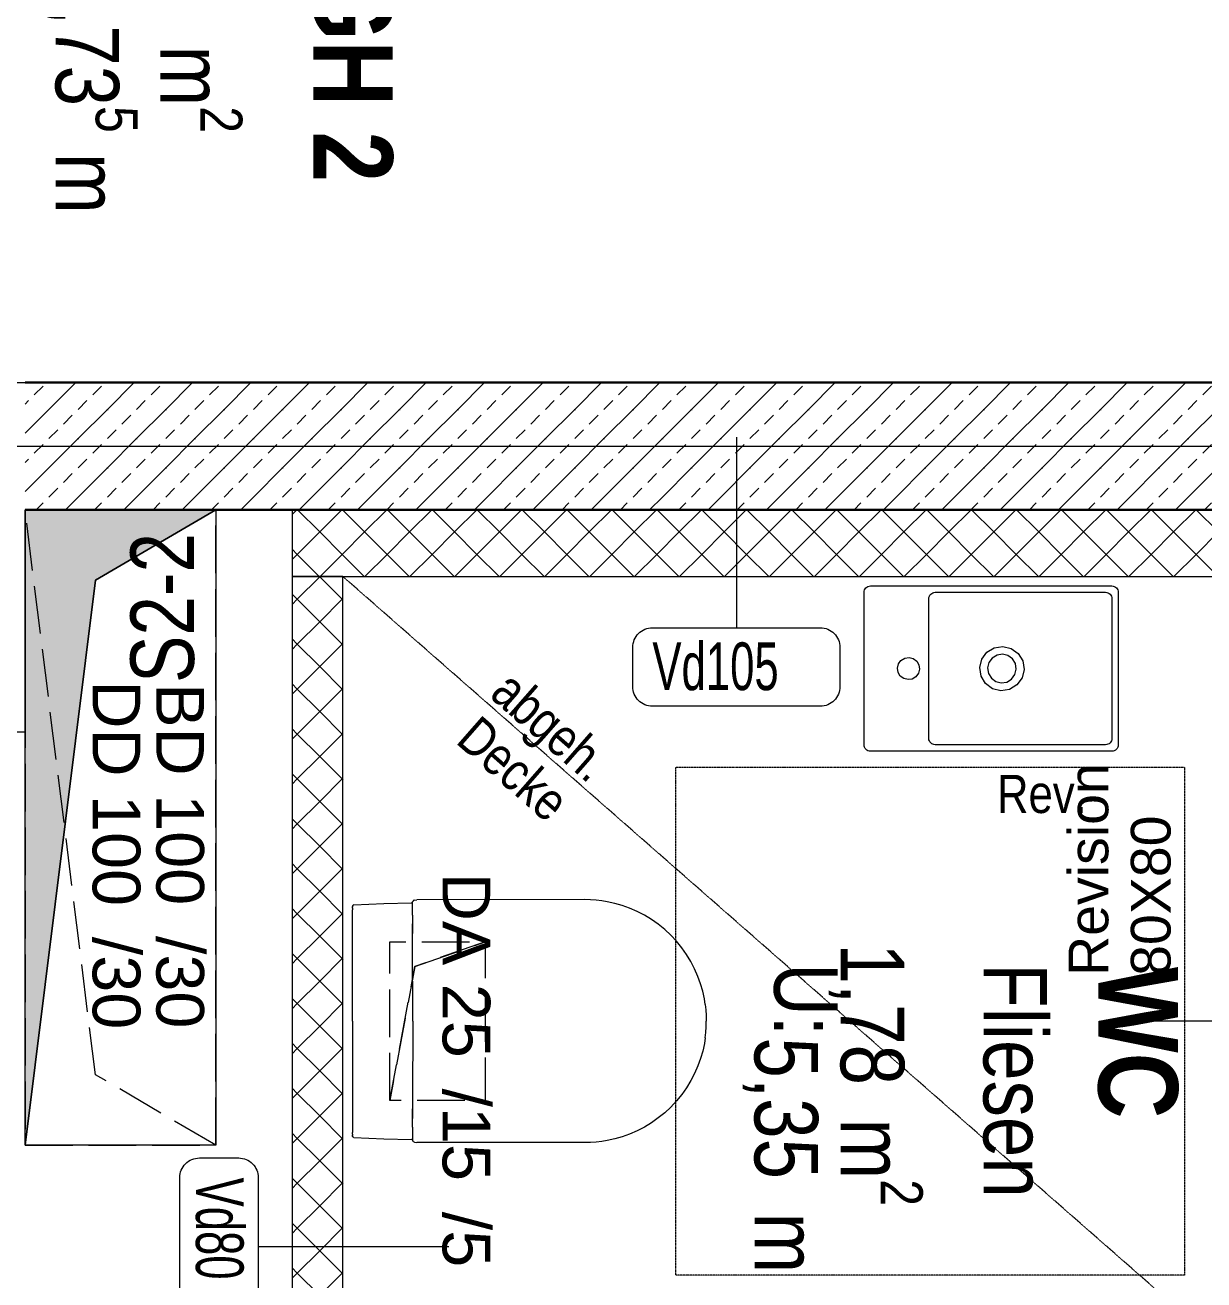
# Model space of a CAD drawing. Header units: metres. Extents: x -16782 to 57285, y -22997 to 18599.
# Drawn here: x 21634 to 23488, y -152 to 1823 of the extents above; entities that cross this region are included whole.
import ezdxf
from ezdxf.enums import TextEntityAlignment as Align

# ---------------------------------------------------------------- set-up
doc = ezdxf.new("R2010")
doc.units = ezdxf.units.M
doc.header["$MEASUREMENT"] = 0
doc.linetypes.add('Strichlinie eng', pattern=[0.1, 0.075, -0.025])
for name, color, linetype in [('11__100 Achsraster', 7, 'Continuous'), ('120 Wand Innen tragend', 7, 'Continuous'), ('130 Wand Innen', 7, 'Continuous'), ('220 Bodenaufbau', 7, 'Continuous'), ('230 Decke abgehaengt', 7, 'Continuous'), ('540 Sanitaereinrichtung', 7, 'Continuous'), ('720 HT Installation', 7, 'Continuous'), ('721  Revisionstür', 7, 'Continuous'), ('721  Revisionstür Text', 7, 'Continuous'), ('810 Raumstempel', 7, 'Continuous'), ('870 Deckendurchbruchsymbol', 7, 'Continuous'), ('930 Beschriftung Allgemein', 7, 'Continuous'), ('936 Beschriftung Aufbauten', 7, 'Continuous'), ('Neubau_130 Wand Innen', 7, 'Continuous')]:
    doc.layers.add(name, color=color, linetype=linetype)
doc.styles.add('ERSTELLTER_STIL_1', font='ARIALN.TTF')
doc.styles.add('ERSTELLTER_STIL_2', font='arial.ttf')
doc.styles.add('ERSTELLTER_STIL_3', font='ARIALNB.TTF')
doc.styles.add('ERSTELLTER_STIL_4', font='arialbd.ttf')
doc.styles.add('ERSTELLTER_STIL_7', font='ARIALN.TTF', dxfattribs={"width": 0.8})
doc.styles.add('ERSTELLTER_STIL_9', font='arial.ttf', dxfattribs={"width": 0.8})
doc.linetypes.add('Grenze Bezirk', pattern='A,0,[2,22HAUS116_408 STG1 _ 1.Stock_IndexB_2026-08-161.Shx,S=0.001587,R=0,X=0,Y=0],-0.25,0', length=0.25)

# ---------------------------------------------------------------- blocks, each defined once
blk = doc.blocks.new('Decke_4_1', base_point=(15.3798, 15.651))
at = {"layer": '220 Bodenaufbau', "color": 7, "linetype": 'Continuous', "lineweight": 13, "flags": 128}
blk.add_lwpolyline([(15.3798, 15.651), (10.06, 15.651), (10.06, 12.8333), (15.68, 12.8333), (15.68, 12.9333), (17.44, 12.9333), (17.44, 13.0333), (20.24, 13.0333), (20.24, 12.8833), (21.32, 12.8833), (21.32, 13.0333), (21.52, 13.0333), (21.52, 13.591), (21.52, 15.651), (19.6998, 15.651), (19.6998, 14.431), (19.6998, 14.241), (15.3798, 14.241), (15.3798, 14.431)], close=True, dxfattribs=at)
blk = doc.blocks.new('Villeroy_Boch-Subway_Washdown_WC-3D')
at = {"layer": '540 Sanitaereinrichtung', "color": 7, "linetype": 'Continuous', "lineweight": 13}
for p, q in [((0.1556, 0.5535), (0.1438, 0.5509)), ((0.1644, 0.5549), (0.1556, 0.5535)), ((0.1644, 0.5549), (0.1732, 0.5559)), ((0.1645, 0.5549), (0.1644, 0.5549)), ((0.1645, 0.5549), (0.1644, 0.5549)), ((0.1644, 0.5549), (0.1645, 0.5549)), ((0.1644, 0.5549), (0.1645, 0.5549)), ((0.1732, 0.5559), (0.1729, 0.5559)), ((0.1732, 0.5559), (0.1821, 0.5566)), ((0.1821, 0.5566), (0.1909, 0.5566)), ((0.1996, 0.5566), (0.1909, 0.5566)), ((0.2085, 0.5559), (0.1996, 0.5566)), ((0.2173, 0.5549), (0.2085, 0.5559)), ((0.2085, 0.5559), (0.2088, 0.5559)), ((0.2172, 0.5549), (0.2173, 0.5549)), ((0.2172, 0.5549), (0.2173, 0.5549)), ((0.2173, 0.5549), (0.2172, 0.5549)), ((0.2173, 0.5549), (0.2172, 0.5549)), ((0.2173, 0.5549), (0.2261, 0.5535)), ((0.2261, 0.5535), (0.2379, 0.5509)), ((0.1087, 0.5382), (0.0972, 0.5322)), ((0.1205, 0.5433), (0.1087, 0.5382)), ((0.1321, 0.5475), (0.1205, 0.5433)), ((0.1438, 0.5509), (0.1321, 0.5475)), ((0.2379, 0.5509), (0.2497, 0.5475)), ((0.2497, 0.5475), (0.2612, 0.5433)), ((0.2612, 0.5433), (0.273, 0.5382)), ((0.273, 0.5382), (0.2845, 0.5322)), ((0.0754, 0.5179), (0.0652, 0.5097)), ((0.0861, 0.5255), (0.0754, 0.5179)), ((0.0972, 0.5322), (0.0861, 0.5255)), ((0.2845, 0.5322), (0.2957, 0.5255)), ((0.2957, 0.5255), (0.3063, 0.5179)), ((0.3063, 0.5179), (0.3165, 0.5097)), ((0.0557, 0.5008), (0.0467, 0.4912)), ((0.0652, 0.5097), (0.0557, 0.5008)), ((0.3165, 0.5097), (0.3261, 0.5008)), ((0.3261, 0.5008), (0.335, 0.4912)), ((0.0385, 0.481), (0.0309, 0.4704)), ((0.0467, 0.4912), (0.0385, 0.481)), ((0.335, 0.4912), (0.3433, 0.481)), ((0.3433, 0.481), (0.3508, 0.4704)), ((0.0242, 0.4592), (0.0182, 0.4477)), ((0.0309, 0.4704), (0.0242, 0.4592)), ((0.3508, 0.4704), (0.3575, 0.4592)), ((0.3575, 0.4592), (0.3635, 0.4477)), ((0.0131, 0.4359), (0.0089, 0.4244)), ((0.0182, 0.4477), (0.0131, 0.4359)), ((0.3635, 0.4477), (0.3686, 0.4359)), ((0.3686, 0.4359), (0.3728, 0.4244)), ((0.0089, 0.4244), (0.0055, 0.4126)), ((0.3728, 0.4244), (0.3762, 0.4126)), ((0.0029, 0.4008), (0.0015, 0.392)), ((0.0055, 0.4126), (0.0029, 0.4008)), ((0.3762, 0.4126), (0.3788, 0.4008)), ((0.3788, 0.4008), (0.3802, 0.392)), ((0.0005, 0.3832), (-0.0001, 0.3743)), ((0.0015, 0.392), (0.0005, 0.3832)), ((0.3802, 0.392), (0.3812, 0.3832)), ((0.3812, 0.3832), (0.3819, 0.3743)), ((-0.0001, 0.3743), (-0.0003, 0.3656)), ((-0.0003, 0.3656), (-0.0001, 0.1012)), ((0.3821, 0.3656), (0.3818, 0.1012)), ((0.3819, 0.3743), (0.3821, 0.3656)), ((0.0002, 0.0976), (-0.0001, 0.1012)), ((0.3815, 0.0976), (0.3818, 0.1012)), ((0.0002, 0.0976), (0.0009, 0.096)), ((0.0009, 0.096), (0.0012, 0.0956)), ((0.0012, 0.0956), (0.0021, 0.0951)), ((0.0021, 0.0951), (0.003, 0.0945)), ((0.0044, 0.0943), (0.003, 0.0945)), ((0.0242, 0.0941), (0.0044, 0.0943)), ((0.0044, 0.0942), (0.0044, 0.0929)), ((0.0058, 0.0491), (0.0044, 0.0929)), ((0.0242, 0.0941), (0.0365, 0.0941)), ((0.0242, 0.0941), (0.0376, 0.0941)), ((0.0365, 0.0941), (0.0527, 0.0941)), ((0.0365, 0.0941), (0.0376, 0.0941)), ((0.0527, 0.0941), (0.0376, 0.0941)), ((0.0643, 0.0943), (0.0527, 0.0941)), ((0.0527, 0.0941), (0.0527, 0.0941)), ((0.1065, 0.0942), (0.0643, 0.0943)), ((0.1486, 0.0949), (0.1065, 0.0942)), ((0.1909, 0.0949), (0.1486, 0.0949)), ((0.1909, 0.0949), (0.2331, 0.0949)), ((0.2331, 0.0949), (0.2752, 0.0942)), ((0.2752, 0.0942), (0.3174, 0.0943)), ((0.3174, 0.0943), (0.329, 0.0941)), ((0.329, 0.0941), (0.3442, 0.0941)), ((0.3291, 0.0941), (0.329, 0.0941)), ((0.3453, 0.0941), (0.329, 0.0941)), ((0.3575, 0.0941), (0.3442, 0.0941)), ((0.3453, 0.0941), (0.3442, 0.0941)), ((0.3575, 0.0941), (0.3453, 0.0941)), ((0.3575, 0.0941), (0.3773, 0.0943)), ((0.3759, 0.0491), (0.3773, 0.0929)), ((0.3773, 0.0943), (0.3787, 0.0945)), ((0.3773, 0.0942), (0.3773, 0.0929)), ((0.3796, 0.0951), (0.3787, 0.0945)), ((0.3805, 0.0956), (0.3796, 0.0951)), ((0.3808, 0.096), (0.3805, 0.0956)), ((0.3815, 0.0976), (0.3808, 0.096)), ((0.0077, 0.0022), (0.0058, 0.0491)), ((0.374, 0.0022), (0.3759, 0.0491)), ((0.0077, 0.0022), (0.0082, 0.0008)), ((0.0082, 0.0008), (0.0093, -0.0002)), ((0.3735, 0.0008), (0.3724, -0.0002)), ((0.374, 0.0022), (0.3735, 0.0008)), ((0.0093, -0.0002), (0.0098, -0.0002)), ((0.0105, -0.0002), (0.0098, -0.0002)), ((0.0105, -0.0002), (0.0115, -0.0002)), ((0.0128, -0.0002), (0.0115, -0.0002)), ((0.0128, -0.0002), (0.0142, -0.0002)), ((0.0142, -0.0002), (0.0157, -0.0002)), ((0.1909, -0.0002), (0.0157, -0.0002)), ((0.1909, -0.0002), (0.366, -0.0002)), ((0.3675, -0.0002), (0.366, -0.0002)), ((0.3689, -0.0002), (0.3675, -0.0002)), ((0.3689, -0.0002), (0.3702, -0.0002)), ((0.3712, -0.0002), (0.3702, -0.0002)), ((0.3712, -0.0002), (0.372, -0.0002)), ((0.3724, -0.0002), (0.372, -0.0002))]:
    blk.add_line(p, q, dxfattribs=at)
blk = doc.blocks.new('STGH 2_015_10_1', base_point=(18.1985, 13.4666))
at = {"layer": '810 Raumstempel', "color": 7, "lineweight": 13, "char_height": 0.1, "attachment_point": 1, "rotation": 270, "style": 'ERSTELLTER_STIL_1'}
for s, insert in [('\\A1;{\\pql;\\pt0,0.05;\\fArial Narrow|b0|i0|c0|p0;\\W1.000000;13,05\\fArial Narrow|b0|i0|c0|p0;\\W1.000000;\\A1{\\H.66x;\\S^  ;}\\fArial Narrow|b0|i0|c0|p0;\\W1.000000; m\\fArial Narrow|b0|i0|c0|p0;\\W1.000000;\\A1{\\H.66x;\\S2^  ;}}', (17.9818, 13.9032)), ('\\A1;{\\pql;\\pt0,0.05;\\fArial Narrow|b0|i0|c0|p0;\\W1.000000;22,73\\fArial Narrow|b0|i0|c0|p0;\\W1.000000;\\A1{\\H.66x;\\S5^  ;}\\fArial Narrow|b0|i0|c0|p0;\\W1.000000; m\\fArial Narrow|b0|i0|c0|p0;\\W1.000000;\\A1{\\H.66x;\\S^  ;}}', (17.8171, 13.7552))]:
    blk.add_mtext(s, dxfattribs=dict(at, insert=insert))
at = {"layer": '810 Raumstempel', "color": 7, "lineweight": 13}
for tag, height, style, p in [('DUMMY_891', 0.1, 'ERSTELLTER_STIL_1', (18.0127, 13.9032)), ('perimeterCode', 0.1, 'ERSTELLTER_STIL_1', (17.848, 13.8719)), ('ROOM_NAME', 0.125, 'ERSTELLTER_STIL_3', (18.2185, 13.8662)), ('DUMMY_890', 0.125, 'ERSTELLTER_STIL_3', (18.2185, 13.3805))]:
    blk.add_attdef(tag, text='', height=height, rotation=270, dxfattribs=dict(at, style=style)).set_placement(p, align=Align.TOP_LEFT)
blk = doc.blocks.new('Decke_9_1', base_point=(9.73, 15.651))
at = {"layer": '220 Bodenaufbau', "color": 7, "linetype": 'Continuous', "lineweight": 13, "flags": 128}
blk.add_lwpolyline([(9.73, 15.651), (9.09, 15.651), (9.09, 12.7733), (9.09, 9.392), (10.06, 9.392), (10.06, -0.12), (24.87, -0.12), (24.87, 9.1929), (26.44, 9.1929), (26.44, 13.0333), (23.6, 13.0333), (23.6, 13.591), (21.7, 13.591), (21.7, 12.8333), (17.64, 12.8333), (17.64, 12.4833), (16.64, 12.4833), (16.64, 12.8333), (13.9801, 12.8333), (13.9801, 15.651)], close=True, dxfattribs=at)
blk = doc.blocks.new('WC_022_51_1', base_point=(18.9739, 12.1736))
at = {"layer": '810 Raumstempel', "color": 7, "lineweight": 13, "char_height": 0.1, "attachment_point": 1, "rotation": 270, "style": 'ERSTELLTER_STIL_1'}
for s, insert in [('\\A1;{\\pql;\\pt0,0.05;\\fArial Narrow|b0|i0|c0|p0;\\W1.000000;1,78\\fArial Narrow|b0|i0|c0|p0;\\W1.000000;\\A1{\\H.66x;\\S^  ;}\\fArial Narrow|b0|i0|c0|p0;\\W1.000000; m\\fArial Narrow|b0|i0|c0|p0;\\W1.000000;\\A1{\\H.66x;\\S2^  ;}}', (19.0524, 12.1507)), ('\\A1;{\\pql;\\pt0,0.05;\\fArial Narrow|b0|i0|c0|p0;\\W1.000000;5,35\\fArial Narrow|b0|i0|c0|p0;\\W1.000000;\\A1{\\H.66x;\\S^  ;}\\fArial Narrow|b0|i0|c0|p0;\\W1.000000; m\\fArial Narrow|b0|i0|c0|p0;\\W1.000000;\\A1{\\H.66x;\\S^  ;}}', (18.8877, 12.0027))]:
    blk.add_mtext(s, dxfattribs=dict(at, insert=insert))
at = {"layer": '810 Raumstempel', "color": 7, "lineweight": 13}
for tag, height, style, p in [('DUMMY_892', 0.1, 'ERSTELLTER_STIL_1', (19.0832, 12.1507)), ('DUMMY_891', 0.1, 'ERSTELLTER_STIL_1', (19.248, 12.1507)), ('perimeterCode', 0.1, 'ERSTELLTER_STIL_1', (18.9185, 12.1194)), ('stFloorCovering', 0.1, 'ERSTELLTER_STIL_1', (19.248, 12.1194)), ('ROOM_NAME', 0.125, 'ERSTELLTER_STIL_3', (19.4538, 12.1137)), ('DUMMY_890', 0.125, 'ERSTELLTER_STIL_3', (19.4538, 11.9097))]:
    blk.add_attdef(tag, text='', height=height, rotation=270, dxfattribs=dict(at, style=style)).set_placement(p, align=Align.TOP_LEFT)
blk = doc.blocks.new('Wand_133_1', base_point=(19.565, 12.8333))
at = {"layer": '130 Wand Innen', "linetype": 'Continuous', "lineweight": 13, "true_color": 0xa7a7a7}
h = blk.add_hatch(dxfattribs=at)
h.set_pattern_fill('GIPSKARTONWAND_0001', color=253, style=0, pattern_type=2)
h.set_pattern_definition([(224.99986, (0, 0), (-0.03535525, 0.03535543), [0.05, 0]), (314.99986, (0, 0), (0.03535543, 0.03535525), [0.05, 0])])
h.paths.add_polyline_path([(19.565, 12.8333), (18.06, 12.8333), (18.06, 12.7283), (19.565, 12.7283)])
at = {"layer": '130 Wand Innen', "color": 7, "linetype": 'Continuous', "lineweight": 13, "flags": 128}
for points in [[(19.565, 12.8333), (18.06, 12.8333)], [(18.06, 12.8333), (18.06, 12.7283)], [(18.06, 12.7283), (19.565, 12.7283)]]:
    blk.add_lwpolyline(points, dxfattribs=at)
blk = doc.blocks.new('Standard-Rastermarker')
at = {"layer": '11__100 Achsraster', "color": 8, "linetype": 'Grenze Bezirk', "lineweight": 5}
blk.add_line((1, 0), (28.1323, 0), dxfattribs=at)
at = {"layer": '11__100 Achsraster', "color": 8, "lineweight": 5, "style": 'ERSTELLTER_STIL_4'}
blk.add_attdef('AC_MarkerText_1', text='', height=0.2, rotation=270, dxfattribs=at).set_placement((29.5281, -0.0457), align=Align.TOP_CENTER)
blk = doc.blocks.new('T Marker 21_21')
at = {"layer": 'Neubau_130 Wand Innen', "color": 7, "linetype": 'Continuous', "lineweight": 13}
blk.add_line((0, 0.35), (0, -0.28), dxfattribs=at)
at = {"layer": 'Neubau_130 Wand Innen', "color": 7, "lineweight": 13, "style": 'ERSTELLTER_STIL_1'}
for tag, p in [('gs_width_select_pref_50_0', (-0.0029, 0.023)), ('gs_width_select_pref_50_1', (0.13, 0.023))]:
    blk.add_attdef(tag, text='', height=0.075, rotation=90, dxfattribs=at).set_placement(p, align=Align.BOTTOM_LEFT)
blk = doc.blocks.new('Wand_162_1', base_point=(19.565, 13.0333))
at = {"layer": 'Neubau_130 Wand Innen', "color": 7, "lineweight": 13}
ref = blk.add_blockref('T Marker 21_21', (19.695, 12.0283), dxfattribs=dict(at, rotation=270))
ref.add_attrib('gs_width_select_pref_50', 'DL80', dxfattribs={"color": 7, "lineweight": 13, "height": 0.075, "rotation": 360, "style": 'ERSTELLTER_STIL_1'}).set_placement((19.695, 12.0542), align=Align.BOTTOM_LEFT)
ref.add_attrib('gs_width_select_pref_50_1', 'DL210', dxfattribs={"color": 7, "lineweight": 13, "height": 0.075, "rotation": 360, "style": 'ERSTELLTER_STIL_1'}).set_placement((19.695, 11.9212), align=Align.BOTTOM_LEFT)
blk = doc.blocks.new('Bodendurchbruch Symbol 27[241]_1', base_point=(18.2141, 11.9033))
at = {"layer": '870 Deckendurchbruchsymbol', "color": 12, "linetype": 'Strichlinie eng', "lineweight": 13, "true_color": 0xd40000, "flags": 128}
for points in [[(18.2532, 12.1141), (18.3641, 12.1533), (18.3641, 11.9033), (18.2141, 11.9033)], [(18.2141, 11.9033), (18.2141, 12.1533), (18.3641, 12.1533), (18.2532, 12.1141)]]:
    blk.add_lwpolyline(points, close=True, dxfattribs=at)
at = {"layer": '870 Deckendurchbruchsymbol', "color": 12, "lineweight": 13, "true_color": 0xcc0000, "insert": (18.2751, 11.9418), "char_height": 0.075, "attachment_point": 8, "rotation": 270, "style": 'ERSTELLTER_STIL_2'}
blk.add_mtext('\\A1;{\\pqc;\\pt0;\\fArial|b0|i0|c0|p0;\\W1.000000;DA 25\\fArial|b0|i0|c0|p0;\\W1.000000;\\A1{\\H.66x;\\S^  ;}\\fArial|b0|i0|c0|p0;\\W1.000000; /15\\fArial|b0|i0|c0|p0;\\W1.000000;\\A1{\\H.66x;\\S^  ;}\\fArial|b0|i0|c0|p0;\\W1.000000; /5\\fArial|b0|i0|c0|p0;\\W1.000000;\\A1{\\H.66x;\\S^  ;}}', dxfattribs=at)
blk = doc.blocks.new('Wand_223_1', base_point=(18.06, 11.3733))
at = {"layer": 'Neubau_130 Wand Innen', "linetype": 'Continuous', "lineweight": 13, "true_color": 0xa7a7a7}
h = blk.add_hatch(dxfattribs=at)
h.set_pattern_fill('GIPSKARTONWAND_0001', color=253, style=0, pattern_type=2)
h.set_pattern_definition([(315, (0, 0), (0.03535533, 0.03535535), [0.05, 0]), (45, (0, 0), (-0.03535535, 0.03535533), [0.05, 0])])
h.paths.add_polyline_path([(18.14, 11.4783), (18.14, 12.7283), (18.06, 12.7283), (18.06, 11.4783)])
at = {"layer": 'Neubau_130 Wand Innen', "color": 7, "linetype": 'Continuous', "lineweight": 13, "flags": 128}
for points in [[(18.14, 12.7283), (18.06, 12.7283)], [(18.06, 12.7283), (18.06, 11.4783)], [(18.14, 11.4783), (18.14, 12.7283)]]:
    blk.add_lwpolyline(points, dxfattribs=at)
blk = doc.blocks.new('Wand_252_1', base_point=(19.67, 13.0333))
at = {"layer": '120 Wand Innen tragend', "linetype": 'Continuous', "lineweight": 0, "true_color": 0x000000}
h = blk.add_hatch(dxfattribs=at)
h.set_pattern_fill('BETON__BEWEHRT_SN46_0001', color=18, style=0, pattern_type=2)
h.set_pattern_definition([(45, (0, 0), (-0.04596194, 0.04596194), [0.0195, -0.013]), (45, (-0.02298, 0.02298), (-0.04596194, 0.04596194), [0.065, 0])])
h.paths.add_polyline_path([(17.64, 12.8333), (19.67, 12.8333), (19.67, 13.0333), (17.64, 13.0333)])
at = {"layer": '120 Wand Innen tragend', "color": 7, "linetype": 'Continuous', "lineweight": 30, "flags": 128}
for points in [[(19.67, 13.0333), (17.64, 13.0333)], [(17.64, 12.8333), (19.67, 12.8333)]]:
    blk.add_lwpolyline(points, dxfattribs=at)
blk = doc.blocks.new('Morph_2_1')
at = {"layer": '540 Sanitaereinrichtung', "color": 7, "linetype": 'Continuous', "lineweight": 13, "flags": 128}
for points in [[(18.9629, 12.7103), (18.9645, 12.7116), (18.9662, 12.7125), (18.9681, 12.7131), (18.97, 12.7133), (19.35, 12.7133), (19.352, 12.7131), (19.3538, 12.7125), (19.3556, 12.7116), (19.3571, 12.7103), (19.3583, 12.7088), (19.3592, 12.7071), (19.3598, 12.7052), (19.36, 12.7033), (19.36, 12.4633), (19.3598, 12.4613), (19.3592, 12.4594), (19.3583, 12.4577), (19.3571, 12.4562), (19.3556, 12.455), (19.3538, 12.454), (19.352, 12.4535), (19.35, 12.4533), (18.97, 12.4533), (18.9681, 12.4535), (18.9662, 12.454), (18.9645, 12.455), (18.9629, 12.4562), (18.9617, 12.4577), (18.9608, 12.4594), (18.9602, 12.4613), (18.96, 12.4633), (18.96, 12.7033), (18.9602, 12.7052), (18.9608, 12.7071), (18.9617, 12.7088)], [(19.0637, 12.6988), (19.0649, 12.7003), (19.0665, 12.7016), (19.0682, 12.7025), (19.0701, 12.7031), (19.072, 12.7033), (19.34, 12.7033), (19.342, 12.7031), (19.3438, 12.7025), (19.3456, 12.7016), (19.3471, 12.7003), (19.3483, 12.6988), (19.3492, 12.6971), (19.3498, 12.6952), (19.35, 12.6933), (19.35, 12.4733), (19.3498, 12.4713), (19.3492, 12.4694), (19.3483, 12.4677), (19.3471, 12.4662), (19.3456, 12.465), (19.3438, 12.464), (19.342, 12.4635), (19.34, 12.4633), (19.072, 12.4633), (19.0701, 12.4635), (19.0682, 12.464), (19.0665, 12.465), (19.0649, 12.4662), (19.0637, 12.4677), (19.0628, 12.4694), (19.0622, 12.4713), (19.062, 12.4733), (19.062, 12.6933), (19.0622, 12.6952), (19.0628, 12.6971)], [(19.0182, 12.5962), (19.024, 12.5997), (19.0308, 12.6007), (19.0374, 12.5991), (19.0429, 12.5951), (19.0464, 12.5893), (19.0475, 12.5825), (19.0459, 12.5759), (19.0418, 12.5704), (19.036, 12.5668), (19.0293, 12.5658), (19.0226, 12.5674), (19.0171, 12.5714), (19.0136, 12.5773), (19.0125, 12.584), (19.0141, 12.5906)], [(19.1533, 12.609), (19.165, 12.6161), (19.1785, 12.6182), (19.1918, 12.615), (19.2028, 12.6069), (19.2099, 12.5953), (19.212, 12.5818), (19.2087, 12.5685), (19.2007, 12.5575), (19.189, 12.5504), (19.1755, 12.5483), (19.1622, 12.5515), (19.1512, 12.5596), (19.1441, 12.5713), (19.142, 12.5848), (19.1453, 12.598)], [(19.1693, 12.6044), (19.1618, 12.5998), (19.1566, 12.5928), (19.1545, 12.5842), (19.1559, 12.5755), (19.1604, 12.568), (19.1675, 12.5629), (19.176, 12.5608), (19.1847, 12.5621), (19.1922, 12.5667), (19.1974, 12.5738), (19.1995, 12.5823), (19.1981, 12.591), (19.1936, 12.5985), (19.1865, 12.6037), (19.178, 12.6057)]]:
    blk.add_lwpolyline(points, close=True, dxfattribs=at)
blk = doc.blocks.new('Bodendurchbruch Symbol 27[252]_1', base_point=(17.64, 11.8333))
at = {"layer": '870 Deckendurchbruchsymbol', "linetype": 'Continuous', "lineweight": 13, "true_color": 0xd40000}
blk.add_hatch(color=12, dxfattribs=at).paths.add_polyline_path([(17.64, 11.8333), (17.7507, 12.7226), (17.94, 12.8333), (17.64, 12.8333)])
at = {"layer": '870 Deckendurchbruchsymbol', "color": 12, "linetype": 'Continuous', "lineweight": 13, "true_color": 0xd40000, "flags": 128}
for points in [[(17.7507, 12.7226), (17.94, 12.8333), (17.94, 11.8333), (17.64, 11.8333)], [(17.64, 11.8333), (17.64, 12.8333), (17.94, 12.8333), (17.7507, 12.7226)]]:
    blk.add_lwpolyline(points, close=True, dxfattribs=at)
at = {"layer": '870 Deckendurchbruchsymbol', "color": 7, "lineweight": 13, "insert": (17.8246, 12.2694), "char_height": 0.075, "attachment_point": 8, "rotation": 270, "style": 'ERSTELLTER_STIL_2'}
blk.add_mtext('\\A1;{\\pqc;\\pt0;\\fArial|b0|i0|c0|p0;\\W1.000000;BD 100\\fArial|b0|i0|c0|p0;\\W1.000000;\\A1{\\H.66x;\\S^  ;}\\fArial|b0|i0|c0|p0;\\W1.000000; /30\\fArial|b0|i0|c0|p0;\\W1.000000;\\A1{\\H.66x;\\S^  ;}\\fArial|b0|i0|c0|p0;\\W1.000000;\\fArial|b0|i0|c0|p0;\\W1.000000;\\A1{\\H.66x;\\S^  ;}}', dxfattribs=at)
blk = doc.blocks.new('Bodendurchbruch Symbol 27[255]_1', base_point=(17.64, 12.8333))
at = {"layer": '870 Deckendurchbruchsymbol', "color": 12, "linetype": 'Strichlinie eng', "lineweight": 13, "true_color": 0xd40000}
for p, q in [((17.7507, 11.9439), (17.64, 12.8333)), ((17.94, 11.8333), (17.7507, 11.9439))]:
    blk.add_line(p, q, dxfattribs=at)
at = {"layer": '870 Deckendurchbruchsymbol', "color": 12, "linetype": 'Strichlinie eng', "lineweight": 13, "true_color": 0xd40000, "flags": 128}
blk.add_lwpolyline([(17.64, 11.8333), (17.94, 11.8333), (17.94, 12.8333), (17.64, 12.8333)], close=True, dxfattribs=at)
at = {"layer": '870 Deckendurchbruchsymbol', "color": 7, "lineweight": 13, "insert": (17.7244, 12.2709), "char_height": 0.075, "attachment_point": 8, "rotation": 270, "style": 'ERSTELLTER_STIL_2'}
blk.add_mtext('\\A1;{\\pqc;\\pt0;\\fArial|b0|i0|c0|p0;\\W1.000000;DD 100\\fArial|b0|i0|c0|p0;\\W1.000000;\\A1{\\H.66x;\\S^  ;}\\fArial|b0|i0|c0|p0;\\W1.000000; /30\\fArial|b0|i0|c0|p0;\\W1.000000;\\A1{\\H.66x;\\S^  ;}\\fArial|b0|i0|c0|p0;\\W1.000000;\\fArial|b0|i0|c0|p0;\\W1.000000;\\A1{\\H.66x;\\S^  ;}}', dxfattribs=at)
blk = doc.blocks.new('Etikett_105_1', base_point=(18.307, 11.6732))
at = {"layer": '936 Beschriftung Aufbauten', "color": 7, "linetype": 'Continuous', "lineweight": 13}
blk.add_line((18.307, 11.6732), (18.007, 11.6732), dxfattribs=at)
at = {"layer": '936 Beschriftung Aufbauten', "color": 7, "linetype": 'Continuous', "lineweight": 13, "flags": 128}
blk.add_lwpolyline([(18.007, 11.5643, -0.414214), (17.9761, 11.5334), (17.9143, 11.5334, -0.414214), (17.8834, 11.5643), (17.8834, 11.7821, -0.414214), (17.9143, 11.813), (17.9761, 11.813, -0.414214), (18.007, 11.7821)], format="xyb", close=True, dxfattribs=at)
at = {"layer": '936 Beschriftung Aufbauten', "color": 7, "lineweight": 13, "insert": (17.9838, 11.7821), "char_height": 0.075, "attachment_point": 1, "rotation": 270, "style": 'ERSTELLTER_STIL_7'}
blk.add_mtext('\\A1;{\\pqj;\\pt0,1;\\fArial Narrow|b0|i0|c0|p0;\\W0.800000;Vd80 \\fArial Narrow|b0|i0|c0|p0;\\W0.800000;\\A1{\\H.66x;\\S^  ;}\\fArial Narrow|b0|i0|c0|p0;\\W0.800000;\\fArial Narrow|b0|i0|c0|p0;\\W0.800000;\\A1{\\H.66x;\\S^  ;}\\fArial Narrow|b0|i0|c0|p0;\\W0.800000;\\fArial Narrow|b0|i0|c0|p0;\\W0.800000;\\fArial Narrow|b0|i0|c0|p0;\\W0.800000;\\fArial Narrow|b0|i0|c0|p0;\\W0.800000;\\fArial Narrow|b0|i0|c0|p0;\\W0.800000;\\fArial Narrow|b0|i0|c0|p0;\\W0.800000;\\fArial Narrow|b0|i0|c0|p0;\\W0.800000;\\fArial Narrow|b0|i0|c0|p0;\\W0.800000;\\fArial Narrow|b0|i0|c0|p0;\\W0.800000;\\fArial Narrow|b0|i0|c0|p0;\\W0.800000;\\fArial Narrow|b0|i0|c0|p0;\\W0.800000;\\fArial Narrow|b0|i0|c0|p0;\\W0.800000;\\fArial Narrow|b0|i0|c0|p0;\\W0.800000;\\fArial Narrow|b0|i0|c0|p0;\\W0.800000;\\fArial Narrow|b0|i0|c0|p0;\\W0.800000;\\fArial Narrow|b0|i0|c0|p0;\\W0.800000;\\fArial Narrow|b0|i0|c0|p0;\\W0.800000;\\fArial Narrow|b0|i0|c0|p0;\\W0.800000;\\fArial Narrow|b0|i0|c0|p0;\\W0.800000;\\fArial Narrow|b0|i0|c0|p0;\\W0.800000;\\fArial Narrow|b0|i0|c0|p0;\\W0.800000;\\fArial Narrow|b0|i0|c0|p0;\\W0.800000;\\fArial Narrow|b0|i0|c0|p0;\\W0.800000;\\fArial Narrow|b0|i0|c0|p0;\\W0.800000;\\fArial Narrow|b0|i0|c0|p0;\\W0.800000;\\fArial Narrow|b0|i0|c0|p0;\\W0.800000;\\fArial Narrow|b0|i0|c0|p0;\\W0.800000;\\fArial Narrow|b0|i0|c0|p0;\\W0.800000;\\fArial Narrow|b0|i0|c0|p0;\\W0.800000;\\fArial Narrow|b0|i0|c0|p0;\\W0.800000;\\fArial Narrow|b0|i0|c0|p0;\\W0.800000;\\fArial Narrow|b0|i0|c0|p0;\\W0.800000;\\fArial Narrow|b0|i0|c0|p0;\\W0.800000;\\fArial Narrow|b0|i0|c0|p0;\\W0.800000;\\fArial Narrow|b0|i0|c0|p0;\\W0.800000;\\fArial Narrow|b0|i0|c0|p0;\\W0.800000;\\fArial Narrow|b0|i0|c0|p0;\\W0.800000;\\fArial Narrow|b0|i0|c0|p0;\\W0.800000;\\fArial Narrow|b0|i0|c0|p0;\\W0.800000;\\fArial Narrow|b0|i0|c0|p0;\\W0.800000;\\fArial Narrow|b0|i0|c0|p0;\\W0.800000;\\fArial Narrow|b0|i0|c0|p0;\\W0.800000;\\fArial Narrow|b0|i0|c0|p0;\\W0.800000;\\fArial Narrow|b0|i0|c0|p0;\\W0.800000;}', dxfattribs=at)
blk = doc.blocks.new('Etikett_133_1', base_point=(18.7591, 12.9474))
at = {"layer": '936 Beschriftung Aufbauten', "color": 7, "linetype": 'Continuous', "lineweight": 13}
blk.add_line((18.7591, 12.9474), (18.7591, 12.6474), dxfattribs=at)
at = {"layer": '936 Beschriftung Aufbauten', "color": 7, "linetype": 'Continuous', "lineweight": 13, "flags": 128}
blk.add_lwpolyline([(18.8912, 12.6474, -0.414214), (18.9221, 12.6166), (18.9221, 12.5548, -0.414214), (18.8912, 12.5239), (18.627, 12.5239, -0.414214), (18.5962, 12.5548), (18.5962, 12.6166, -0.414214), (18.627, 12.6474)], format="xyb", close=True, dxfattribs=at)
at = {"layer": '936 Beschriftung Aufbauten', "color": 7, "lineweight": 13, "insert": (18.627, 12.6243), "char_height": 0.075, "attachment_point": 1, "style": 'ERSTELLTER_STIL_7'}
blk.add_mtext('\\A1;{\\pqj;\\pt0,1;\\fArial Narrow|b0|i0|c0|p0;\\W0.800000;Vd105 \\fArial Narrow|b0|i0|c0|p0;\\W0.800000;\\A1{\\H.66x;\\S^  ;}\\fArial Narrow|b0|i0|c0|p0;\\W0.800000;\\fArial Narrow|b0|i0|c0|p0;\\W0.800000;\\A1{\\H.66x;\\S^  ;}\\fArial Narrow|b0|i0|c0|p0;\\W0.800000;\\fArial Narrow|b0|i0|c0|p0;\\W0.800000;\\fArial Narrow|b0|i0|c0|p0;\\W0.800000;\\fArial Narrow|b0|i0|c0|p0;\\W0.800000;\\fArial Narrow|b0|i0|c0|p0;\\W0.800000;\\fArial Narrow|b0|i0|c0|p0;\\W0.800000;\\fArial Narrow|b0|i0|c0|p0;\\W0.800000;\\fArial Narrow|b0|i0|c0|p0;\\W0.800000;\\fArial Narrow|b0|i0|c0|p0;\\W0.800000;\\fArial Narrow|b0|i0|c0|p0;\\W0.800000;\\fArial Narrow|b0|i0|c0|p0;\\W0.800000;\\fArial Narrow|b0|i0|c0|p0;\\W0.800000;\\fArial Narrow|b0|i0|c0|p0;\\W0.800000;\\fArial Narrow|b0|i0|c0|p0;\\W0.800000;\\fArial Narrow|b0|i0|c0|p0;\\W0.800000;\\fArial Narrow|b0|i0|c0|p0;\\W0.800000;\\fArial Narrow|b0|i0|c0|p0;\\W0.800000;\\fArial Narrow|b0|i0|c0|p0;\\W0.800000;\\fArial Narrow|b0|i0|c0|p0;\\W0.800000;\\fArial Narrow|b0|i0|c0|p0;\\W0.800000;\\fArial Narrow|b0|i0|c0|p0;\\W0.800000;\\fArial Narrow|b0|i0|c0|p0;\\W0.800000;\\fArial Narrow|b0|i0|c0|p0;\\W0.800000;\\fArial Narrow|b0|i0|c0|p0;\\W0.800000;\\fArial Narrow|b0|i0|c0|p0;\\W0.800000;\\fArial Narrow|b0|i0|c0|p0;\\W0.800000;\\fArial Narrow|b0|i0|c0|p0;\\W0.800000;\\fArial Narrow|b0|i0|c0|p0;\\W0.800000;\\fArial Narrow|b0|i0|c0|p0;\\W0.800000;\\fArial Narrow|b0|i0|c0|p0;\\W0.800000;\\fArial Narrow|b0|i0|c0|p0;\\W0.800000;\\fArial Narrow|b0|i0|c0|p0;\\W0.800000;\\fArial Narrow|b0|i0|c0|p0;\\W0.800000;\\fArial Narrow|b0|i0|c0|p0;\\W0.800000;\\fArial Narrow|b0|i0|c0|p0;\\W0.800000;\\fArial Narrow|b0|i0|c0|p0;\\W0.800000;\\fArial Narrow|b0|i0|c0|p0;\\W0.800000;\\fArial Narrow|b0|i0|c0|p0;\\W0.800000;\\fArial Narrow|b0|i0|c0|p0;\\W0.800000;\\fArial Narrow|b0|i0|c0|p0;\\W0.800000;\\fArial Narrow|b0|i0|c0|p0;\\W0.800000;\\fArial Narrow|b0|i0|c0|p0;\\W0.800000;\\fArial Narrow|b0|i0|c0|p0;\\W0.800000;\\fArial Narrow|b0|i0|c0|p0;\\W0.800000;}', dxfattribs=at)

msp = doc.modelspace()

# ---------------------------------------------------------------- linework, layer by layer
at = {"layer": '230 Decke abgehaengt', "color": 7, "linetype": 'Strichlinie eng', "lineweight": 13, "flags": 128}
msp.add_lwpolyline([(22133.621, 955.165), (23558.612, -294.835)], dxfattribs=at)
at = {"layer": '721  Revisionstür', "color": 182, "linetype": 'Strichlinie eng', "lineweight": 5, "true_color": 0x4b06db}
msp.add_lwpolyline([(22657.656, -144.835), (22657.656, 655.165), (23457.656, 655.165), (23457.656, -144.835)], close=True, dxfattribs=at)

# ---------------------------------------------------------------- block references
at = {"layer": '11__100 Achsraster', "color": 7, "linetype": 'Continuous', "lineweight": 18, "xscale": 1000, "yscale": 1000, "zscale": 1000}
msp.add_blockref('Standard-Rastermarker', (7507.422, 1160.163), dxfattribs=at)
at = {"layer": '120 Wand Innen tragend', "color": 7, "lineweight": 30, "xscale": 1000, "yscale": 1000, "zscale": 1000}
msp.add_blockref('Wand_252_1', (23663.612, 1260.161), dxfattribs=at)
at = {"layer": '130 Wand Innen', "color": 7, "lineweight": 30, "xscale": 1000, "yscale": 1000, "zscale": 1000}
for name, p in [('Wand_133_1', (23558.612, 1060.161)), ('Wand_162_1', (23558.612, 1260.161))]:
    msp.add_blockref(name, p, dxfattribs=at)
at = {"layer": '220 Bodenaufbau', "color": 7, "linetype": 'Continuous', "lineweight": 13, "xscale": 1000, "yscale": 1000, "zscale": 1000}
for name, p in [('Decke_9_1', (13723.609, 3877.922)), ('Decke_4_1', (19373.404, 3877.921))]:
    msp.add_blockref(name, p, dxfattribs=at)
at = {"layer": '540 Sanitaereinrichtung', "linetype": 'Continuous', "lineweight": 0, "xscale": 1000, "yscale": 1000, "zscale": 1000}
msp.add_blockref('Morph_2_1', (3993.599, -11773.101), dxfattribs=at)
at = {"layer": '540 Sanitaereinrichtung', "color": 7, "linetype": 'Continuous', "lineweight": 13, "xscale": -1000, "yscale": 1000, "zscale": 1000, "rotation": 270}
msp.add_blockref('Villeroy_Boch-Subway_Washdown_WC-3D', (22148.862, 64.362), dxfattribs=at)
at = {"layer": '810 Raumstempel', "color": 7, "linetype": 'Continuous', "lineweight": 13, "xscale": 1000, "yscale": 1000, "zscale": 1000}
for name, p, values in [('STGH 2_015_10_1', (22192.099, 1693.491), {'ROOM_NAME': 'STGH 2', 'perimeterCode': 'U: '}), ('WC_022_51_1', (22967.525, 400.537), {'ROOM_NAME': 'WC', 'stFloorCovering': 'Fliesen', 'perimeterCode': 'U: '})]:
    msp.add_blockref(name, p, dxfattribs=at).add_auto_attribs(values)
at = {"layer": '870 Deckendurchbruchsymbol', "color": 12, "linetype": 'Continuous', "lineweight": 13, "true_color": 0xd40000, "xscale": 1000, "yscale": 1000, "zscale": 1000}
for name, p in [('Bodendurchbruch Symbol 27[252]_1', (21633.621, 60.165)), ('Bodendurchbruch Symbol 27[255]_1', (21633.621, 1060.165)), ('Bodendurchbruch Symbol 27[241]_1', (22207.656, 130.165))]:
    msp.add_blockref(name, p, dxfattribs=at)
at = {"layer": '936 Beschriftung Aufbauten', "color": 12, "linetype": 'Continuous', "lineweight": 13, "true_color": 0xcc0000, "xscale": 1000, "yscale": 1000, "zscale": 1000}
for name, p in [('Etikett_133_1', (22752.737, 1174.337)), ('Etikett_105_1', (22300.559, -99.913))]:
    msp.add_blockref(name, p, dxfattribs=at)
at = {"layer": 'Neubau_130 Wand Innen', "color": 7, "lineweight": 30, "xscale": 1000, "yscale": 1000, "zscale": 1000}
msp.add_blockref('Wand_223_1', (22053.622, -399.835), dxfattribs=at)

# ---------------------------------------------------------------- texts
at = {"layer": '720 HT Installation', "color": 7, "linetype": 'Continuous', "lineweight": 13, "insert": (21799.336, 905.511), "char_height": 100, "attachment_point": 2, "rotation": 90, "style": 'ERSTELLTER_STIL_9'}
msp.add_mtext('\\A1;{\\pqc;\\fArial|b0|i0|c0|p0;\\W0.800000;S2-2}', dxfattribs=at)
at = {"layer": '721  Revisionstür Text', "color": 182, "linetype": 'Continuous', "lineweight": 5, "true_color": 0x4b06db, "insert": (23275.513, 326.454), "char_height": 62.5, "attachment_point": 1, "rotation": 90, "line_spacing_factor": 0.940454, "style": 'ERSTELLTER_STIL_2'}
msp.add_mtext('\\A1;{\\pql;\\fArial|b0|i0|c0|p0;\\W1.000000;Rev\\fArial|b0|i0|c0|p0;\\W1.000000;ision\\P\\pql;\\fArial|b0|i0|c0|p0;\\W1.000000;80X80}', dxfattribs=at)
at = {"layer": '930 Beschriftung Allgemein', "color": 7, "linetype": 'Continuous', "lineweight": 13, "insert": (22431.496, 685.783), "char_height": 60, "attachment_point": 5, "rotation": 318.742808, "line_spacing_factor": 0.894833, "style": 'ERSTELLTER_STIL_1'}
msp.add_mtext('\\A1;{\\pqc;\\fArial Narrow|b0|i0|c0|p0;\\W1.000000;abgeh. \\P\\pqc;\\fArial Narrow|b0|i0|c0|p0;\\W1.000000;Decke}', dxfattribs=at)
at = {"layer": '930 Beschriftung Allgemein', "color": 7, "linetype": 'Continuous', "lineweight": 13, "insert": (23304.163, 642.823), "char_height": 60, "attachment_point": 3, "style": 'ERSTELLTER_STIL_1'}
msp.add_mtext('\\A1;{\\pqr;\\fArial Narrow|b0|i0|c0|p0;\\W1.000000;Rev.}', dxfattribs=at)

doc.saveas('drawing.dxf')
